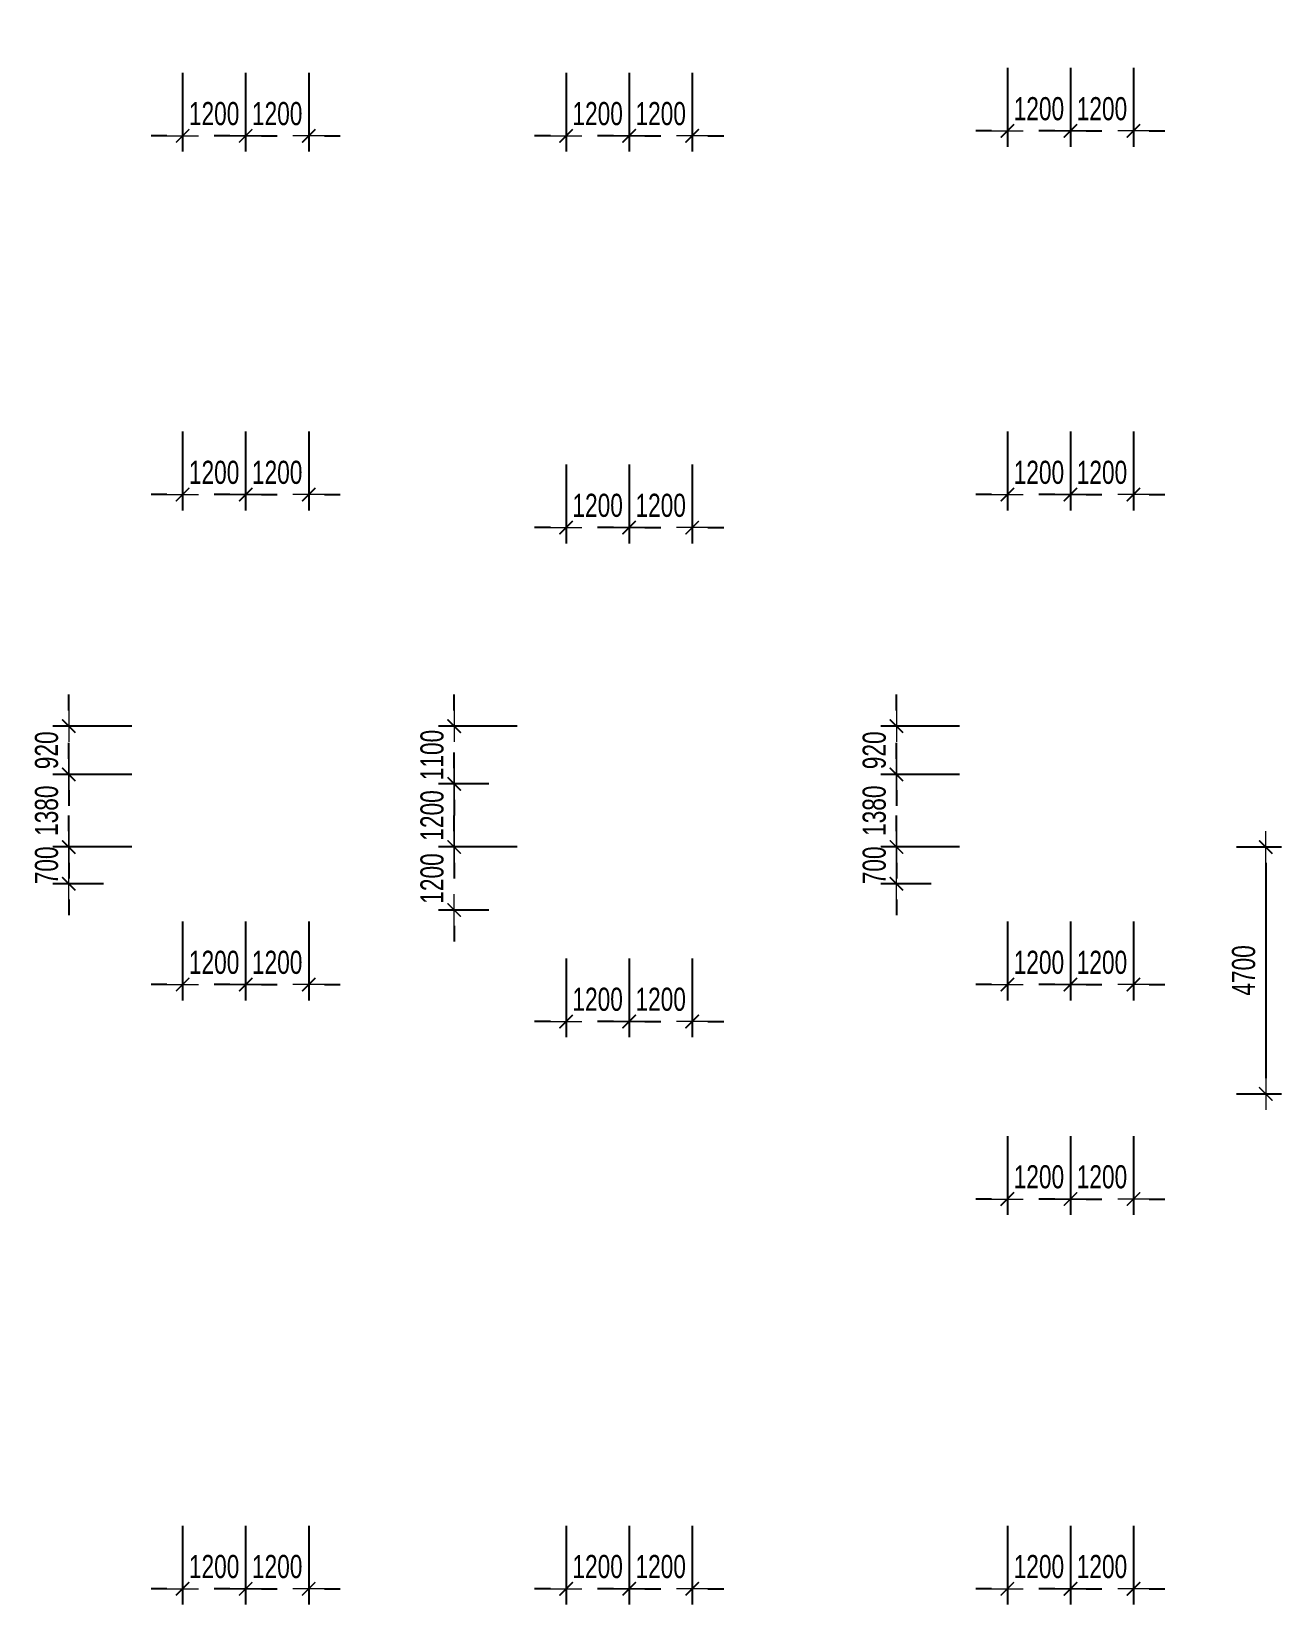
# Model space of a CAD drawing. Header units: millimetres. Extents: x -270655 to 676466, y -1281 to 105022.
# Drawn here: x 77622 to 101418, y 2481 to 32422 of the extents above; entities that cross this region are included whole.
import ezdxf

# ---------------------------------------------------------------- set-up
doc = ezdxf.new("R2010")
doc.units = ezdxf.units.MM
doc.layers.get('Defpoints').update_dxf_attribs({"color": 151, "lineweight": 9})
doc.layers.add('NDC_S_DIM', color=1, linetype='Continuous', lineweight=15)
doc.styles.add('NDC_DIM', font='', dxfattribs={"width": 0.75})
doc.styles.get('NDC_DIM').set_extended_font_data('Dotum')
doc.dimstyles.new('NDC_dim_200', dxfattribs={"dimscale": 200, "dimtxt": 2.2, "dimasz": 1.5, "dimexe": 1.5, "dimexo": 2.5, "dimgap": 1, "dimtad": 1, "dimdec": 0, "dimzin": 0, "dimdsep": 46, "dimtxsty": 'NDC_DIM', "dimblk": 'DIMMARK', "dimcen": 0.09, "dimdle": 1.2, "dimclrd": 1, "dimclre": 1, "dimclrt": 3, "dimadec": 0, "dimazin": 0, "dimtfac": 1, "dimtdec": 0, "dimtix": 1, "dimtofl": 0, "dimtmove": 0, "dimatfit": 3, "dimfxl": 6, "dimfxlon": 1, "dimtolj": 1, "dimtzin": 0, "dimarcsym": 0})

# ---------------------------------------------------------------- blocks, each defined once
blk = doc.blocks.new('DIMMARK')
at = {"layer": 'NDC_S_DIM', "color": 1}
blk.add_line((-1.5, 0), (1, 0), dxfattribs=at)
at = {"layer": 'NDC_S_DIM', "color": 2, "const_width": 0.1}
blk.add_lwpolyline([(-0.424, -0.424), (0.424, 0.424)], dxfattribs=at)
blk = doc.blocks.new('*D431')
at = {"layer": 'Defpoints', "color": 0, "transparency": 16777216}
for p in [(78332, 19200), (80191, 19200), (80291, 18280)]:
    blk.add_point(p, dxfattribs=at)
at = {"layer": 'NDC_S_DIM', "color": 1, "lineweight": -2, "transparency": 16777216}
for p, q in [((78332, 19500), (78332, 19800)), ((79532, 19200), (78032, 19200)), ((79532, 18280), (78032, 18280)), ((78332, 17980), (78332, 17680))]:
    blk.add_line(p, q, dxfattribs=at)
at = {"layer": 'NDC_S_DIM', "color": 1, "lineweight": -2, "transparency": 16777216, "xscale": 300, "yscale": 300, "zscale": 300}
for p, rotation in [((78332, 19200), 270), ((78332, 18280), 90)]:
    blk.add_blockref('DIMMARK', p, dxfattribs=dict(at, rotation=rotation))
at = {"layer": 'NDC_S_DIM', "color": 3, "transparency": 16777216, "insert": (77911, 18740), "char_height": 440, "attachment_point": 5, "rotation": 90, "style": 'NDC_DIM'}
blk.add_mtext('\\A1;920', dxfattribs=at)
blk = doc.blocks.new('*D432')
at = {"layer": 'Defpoints', "color": 0, "transparency": 16777216}
for p in [(80291, 18280), (78332, 16900), (80691, 16900)]:
    blk.add_point(p, dxfattribs=at)
at = {"layer": 'NDC_S_DIM', "color": 1, "lineweight": -2, "transparency": 16777216}
for p, q in [((78332, 18580), (78332, 18880)), ((79532, 18280), (78032, 18280)), ((79532, 16900), (78032, 16900)), ((78332, 16600), (78332, 16300))]:
    blk.add_line(p, q, dxfattribs=at)
at = {"layer": 'NDC_S_DIM', "color": 1, "lineweight": -2, "transparency": 16777216, "xscale": 300, "yscale": 300, "zscale": 300}
for p, rotation in [((78332, 18280), 270), ((78332, 16900), 90)]:
    blk.add_blockref('DIMMARK', p, dxfattribs=dict(at, rotation=rotation))
at = {"layer": 'NDC_S_DIM', "color": 3, "transparency": 16777216, "insert": (77911, 17590), "char_height": 440, "attachment_point": 5, "rotation": 90, "style": 'NDC_DIM'}
blk.add_mtext('\\A1;1380', dxfattribs=at)
blk = doc.blocks.new('*D433')
at = {"layer": 'Defpoints', "color": 0, "transparency": 16777216}
for p in [(80691, 16900), (78332, 16200), (79491, 16200)]:
    blk.add_point(p, dxfattribs=at)
at = {"layer": 'NDC_S_DIM', "color": 1, "lineweight": -2, "transparency": 16777216}
for p, q in [((78332, 17200), (78332, 17500)), ((79532, 16900), (78032, 16900)), ((78991, 16200), (78032, 16200)), ((78332, 15900), (78332, 15600))]:
    blk.add_line(p, q, dxfattribs=at)
at = {"layer": 'NDC_S_DIM', "color": 1, "lineweight": -2, "transparency": 16777216, "xscale": 300, "yscale": 300, "zscale": 300}
for p, rotation in [((78332, 16900), 270), ((78332, 16200), 90)]:
    blk.add_blockref('DIMMARK', p, dxfattribs=dict(at, rotation=rotation))
at = {"layer": 'NDC_S_DIM', "color": 3, "transparency": 16777216, "insert": (77911, 16550), "char_height": 440, "attachment_point": 5, "rotation": 90, "style": 'NDC_DIM'}
blk.add_mtext('\\A1;700', dxfattribs=at)
blk = doc.blocks.new('*D434')
at = {"layer": 'Defpoints', "color": 0, "transparency": 16777216}
for p in [(80500, 16174), (81700, 16174), (81700, 14281)]:
    blk.add_point(p, dxfattribs=at)
at = {"layer": 'NDC_S_DIM', "color": 1, "lineweight": -2, "transparency": 16777216}
for p, q in [((80500, 15481), (80500, 13981)), ((81700, 15481), (81700, 13981)), ((80200, 14281), (79900, 14281)), ((82000, 14281), (82300, 14281))]:
    blk.add_line(p, q, dxfattribs=at)
at = {"layer": 'NDC_S_DIM', "color": 1, "lineweight": -2, "transparency": 16777216, "xscale": 300, "yscale": 300, "zscale": 300}
blk.add_blockref('DIMMARK', (80500, 14281), dxfattribs=at)
at = {"layer": 'NDC_S_DIM', "color": 1, "lineweight": -2, "transparency": 16777216, "xscale": 300, "yscale": 300, "zscale": 300, "rotation": 180}
blk.add_blockref('DIMMARK', (81700, 14281), dxfattribs=at)
at = {"layer": 'NDC_S_DIM', "color": 3, "transparency": 16777216, "insert": (81100, 14702), "char_height": 440, "attachment_point": 5, "style": 'NDC_DIM'}
blk.add_mtext('\\A1;1200', dxfattribs=at)
blk = doc.blocks.new('*D435')
at = {"layer": 'Defpoints', "color": 0, "transparency": 16777216}
for p in [(81700, 16174), (82900, 16174), (82900, 14281)]:
    blk.add_point(p, dxfattribs=at)
at = {"layer": 'NDC_S_DIM', "color": 1, "lineweight": -2, "transparency": 16777216}
for p, q in [((81700, 15481), (81700, 13981)), ((82900, 15481), (82900, 13981)), ((81400, 14281), (81100, 14281)), ((83200, 14281), (83500, 14281))]:
    blk.add_line(p, q, dxfattribs=at)
at = {"layer": 'NDC_S_DIM', "color": 1, "lineweight": -2, "transparency": 16777216, "xscale": 300, "yscale": 300, "zscale": 300}
blk.add_blockref('DIMMARK', (81700, 14281), dxfattribs=at)
at = {"layer": 'NDC_S_DIM', "color": 1, "lineweight": -2, "transparency": 16777216, "xscale": 300, "yscale": 300, "zscale": 300, "rotation": 180}
blk.add_blockref('DIMMARK', (82900, 14281), dxfattribs=at)
at = {"layer": 'NDC_S_DIM', "color": 3, "transparency": 16777216, "insert": (82300, 14702), "char_height": 440, "attachment_point": 5, "style": 'NDC_DIM'}
blk.add_mtext('\\A1;1200', dxfattribs=at)
blk = doc.blocks.new('*D436')
at = {"layer": 'Defpoints', "color": 0, "transparency": 16777216}
for p in [(85669, 19200), (87528, 19200), (86828, 18100)]:
    blk.add_point(p, dxfattribs=at)
at = {"layer": 'NDC_S_DIM', "color": 1, "lineweight": -2, "transparency": 16777216}
for p, q in [((85669, 19500), (85669, 19800)), ((86869, 19200), (85369, 19200)), ((86328, 18100), (85369, 18100)), ((85669, 17800), (85669, 17500))]:
    blk.add_line(p, q, dxfattribs=at)
at = {"layer": 'NDC_S_DIM', "color": 1, "lineweight": -2, "transparency": 16777216, "xscale": 300, "yscale": 300, "zscale": 300}
for p, rotation in [((85669, 19200), 270), ((85669, 18100), 90)]:
    blk.add_blockref('DIMMARK', p, dxfattribs=dict(at, rotation=rotation))
at = {"layer": 'NDC_S_DIM', "color": 3, "transparency": 16777216, "insert": (85249, 18650), "char_height": 440, "attachment_point": 5, "rotation": 90, "style": 'NDC_DIM'}
blk.add_mtext('\\A1;1100', dxfattribs=at)
blk = doc.blocks.new('*D437')
at = {"layer": 'Defpoints', "color": 0, "transparency": 16777216}
for p in [(86828, 18100), (85669, 16900), (88028, 16900)]:
    blk.add_point(p, dxfattribs=at)
at = {"layer": 'NDC_S_DIM', "color": 1, "lineweight": -2, "transparency": 16777216}
for p, q in [((85669, 18400), (85669, 18700)), ((86328, 18100), (85369, 18100)), ((86869, 16900), (85369, 16900)), ((85669, 16600), (85669, 16300))]:
    blk.add_line(p, q, dxfattribs=at)
at = {"layer": 'NDC_S_DIM', "color": 1, "lineweight": -2, "transparency": 16777216, "xscale": 300, "yscale": 300, "zscale": 300}
for p, rotation in [((85669, 18100), 270), ((85669, 16900), 90)]:
    blk.add_blockref('DIMMARK', p, dxfattribs=dict(at, rotation=rotation))
at = {"layer": 'NDC_S_DIM', "color": 3, "transparency": 16777216, "insert": (85249, 17500), "char_height": 440, "attachment_point": 5, "rotation": 90, "style": 'NDC_DIM'}
blk.add_mtext('\\A1;1200', dxfattribs=at)
blk = doc.blocks.new('*D438')
at = {"layer": 'Defpoints', "color": 0, "transparency": 16777216}
for p in [(88028, 16900), (85669, 15700), (86828, 15700)]:
    blk.add_point(p, dxfattribs=at)
at = {"layer": 'NDC_S_DIM', "color": 1, "lineweight": -2, "transparency": 16777216}
for p, q in [((85669, 17200), (85669, 17500)), ((86869, 16900), (85369, 16900)), ((86328, 15700), (85369, 15700)), ((85669, 15400), (85669, 15100))]:
    blk.add_line(p, q, dxfattribs=at)
at = {"layer": 'NDC_S_DIM', "color": 1, "lineweight": -2, "transparency": 16777216, "xscale": 300, "yscale": 300, "zscale": 300}
for p, rotation in [((85669, 16900), 270), ((85669, 15700), 90)]:
    blk.add_blockref('DIMMARK', p, dxfattribs=dict(at, rotation=rotation))
at = {"layer": 'NDC_S_DIM', "color": 3, "transparency": 16777216, "insert": (85249, 16300), "char_height": 440, "attachment_point": 5, "rotation": 90, "style": 'NDC_DIM'}
blk.add_mtext('\\A1;1200', dxfattribs=at)
blk = doc.blocks.new('*D439')
at = {"layer": 'Defpoints', "color": 0, "transparency": 16777216}
for p in [(87800, 15471), (89000, 15471), (89000, 13578)]:
    blk.add_point(p, dxfattribs=at)
at = {"layer": 'NDC_S_DIM', "color": 1, "lineweight": -2, "transparency": 16777216}
for p, q in [((87800, 14778), (87800, 13278)), ((89000, 14778), (89000, 13278)), ((87500, 13578), (87200, 13578)), ((89300, 13578), (89600, 13578))]:
    blk.add_line(p, q, dxfattribs=at)
at = {"layer": 'NDC_S_DIM', "color": 1, "lineweight": -2, "transparency": 16777216, "xscale": 300, "yscale": 300, "zscale": 300}
blk.add_blockref('DIMMARK', (87800, 13578), dxfattribs=at)
at = {"layer": 'NDC_S_DIM', "color": 1, "lineweight": -2, "transparency": 16777216, "xscale": 300, "yscale": 300, "zscale": 300, "rotation": 180}
blk.add_blockref('DIMMARK', (89000, 13578), dxfattribs=at)
at = {"layer": 'NDC_S_DIM', "color": 3, "transparency": 16777216, "insert": (88400, 13999), "char_height": 440, "attachment_point": 5, "style": 'NDC_DIM'}
blk.add_mtext('\\A1;1200', dxfattribs=at)
blk = doc.blocks.new('*D440')
at = {"layer": 'Defpoints', "color": 0, "transparency": 16777216}
for p in [(89000, 15471), (90200, 15471), (90200, 13578)]:
    blk.add_point(p, dxfattribs=at)
at = {"layer": 'NDC_S_DIM', "color": 1, "lineweight": -2, "transparency": 16777216}
for p, q in [((89000, 14778), (89000, 13278)), ((90200, 14778), (90200, 13278)), ((88700, 13578), (88400, 13578)), ((90500, 13578), (90800, 13578))]:
    blk.add_line(p, q, dxfattribs=at)
at = {"layer": 'NDC_S_DIM', "color": 1, "lineweight": -2, "transparency": 16777216, "xscale": 300, "yscale": 300, "zscale": 300}
blk.add_blockref('DIMMARK', (89000, 13578), dxfattribs=at)
at = {"layer": 'NDC_S_DIM', "color": 1, "lineweight": -2, "transparency": 16777216, "xscale": 300, "yscale": 300, "zscale": 300, "rotation": 180}
blk.add_blockref('DIMMARK', (90200, 13578), dxfattribs=at)
at = {"layer": 'NDC_S_DIM', "color": 3, "transparency": 16777216, "insert": (89600, 13999), "char_height": 440, "attachment_point": 5, "style": 'NDC_DIM'}
blk.add_mtext('\\A1;1200', dxfattribs=at)
blk = doc.blocks.new('*D441')
at = {"layer": 'Defpoints', "color": 0, "transparency": 16777216}
for p in [(94088, 19200), (95947, 19200), (96047, 18280)]:
    blk.add_point(p, dxfattribs=at)
at = {"layer": 'NDC_S_DIM', "color": 1, "lineweight": -2, "transparency": 16777216}
for p, q in [((94088, 19500), (94088, 19800)), ((95288, 19200), (93788, 19200)), ((95288, 18280), (93788, 18280)), ((94088, 17980), (94088, 17680))]:
    blk.add_line(p, q, dxfattribs=at)
at = {"layer": 'NDC_S_DIM', "color": 1, "lineweight": -2, "transparency": 16777216, "xscale": 300, "yscale": 300, "zscale": 300}
for p, rotation in [((94088, 19200), 270), ((94088, 18280), 90)]:
    blk.add_blockref('DIMMARK', p, dxfattribs=dict(at, rotation=rotation))
at = {"layer": 'NDC_S_DIM', "color": 3, "transparency": 16777216, "insert": (93667, 18740), "char_height": 440, "attachment_point": 5, "rotation": 90, "style": 'NDC_DIM'}
blk.add_mtext('\\A1;920', dxfattribs=at)
blk = doc.blocks.new('*D442')
at = {"layer": 'Defpoints', "color": 0, "transparency": 16777216}
for p in [(96047, 18280), (94088, 16900), (96447, 16900)]:
    blk.add_point(p, dxfattribs=at)
at = {"layer": 'NDC_S_DIM', "color": 1, "lineweight": -2, "transparency": 16777216}
for p, q in [((94088, 18580), (94088, 18880)), ((95288, 18280), (93788, 18280)), ((95288, 16900), (93788, 16900)), ((94088, 16600), (94088, 16300))]:
    blk.add_line(p, q, dxfattribs=at)
at = {"layer": 'NDC_S_DIM', "color": 1, "lineweight": -2, "transparency": 16777216, "xscale": 300, "yscale": 300, "zscale": 300}
for p, rotation in [((94088, 18280), 270), ((94088, 16900), 90)]:
    blk.add_blockref('DIMMARK', p, dxfattribs=dict(at, rotation=rotation))
at = {"layer": 'NDC_S_DIM', "color": 3, "transparency": 16777216, "insert": (93667, 17590), "char_height": 440, "attachment_point": 5, "rotation": 90, "style": 'NDC_DIM'}
blk.add_mtext('\\A1;1380', dxfattribs=at)
blk = doc.blocks.new('*D443')
at = {"layer": 'Defpoints', "color": 0, "transparency": 16777216}
for p in [(96447, 16900), (94088, 16200), (95247, 16200)]:
    blk.add_point(p, dxfattribs=at)
at = {"layer": 'NDC_S_DIM', "color": 1, "lineweight": -2, "transparency": 16777216}
for p, q in [((94088, 17200), (94088, 17500)), ((95288, 16900), (93788, 16900)), ((94747, 16200), (93788, 16200)), ((94088, 15900), (94088, 15600))]:
    blk.add_line(p, q, dxfattribs=at)
at = {"layer": 'NDC_S_DIM', "color": 1, "lineweight": -2, "transparency": 16777216, "xscale": 300, "yscale": 300, "zscale": 300}
for p, rotation in [((94088, 16900), 270), ((94088, 16200), 90)]:
    blk.add_blockref('DIMMARK', p, dxfattribs=dict(at, rotation=rotation))
at = {"layer": 'NDC_S_DIM', "color": 3, "transparency": 16777216, "insert": (93667, 16550), "char_height": 440, "attachment_point": 5, "rotation": 90, "style": 'NDC_DIM'}
blk.add_mtext('\\A1;700', dxfattribs=at)
blk = doc.blocks.new('*D444')
at = {"layer": 'Defpoints', "color": 0, "transparency": 16777216}
for p in [(96200, 16174), (97400, 16174), (97400, 14281)]:
    blk.add_point(p, dxfattribs=at)
at = {"layer": 'NDC_S_DIM', "color": 1, "lineweight": -2, "transparency": 16777216}
for p, q in [((96200, 15481), (96200, 13981)), ((97400, 15481), (97400, 13981)), ((95900, 14281), (95600, 14281)), ((97700, 14281), (98000, 14281))]:
    blk.add_line(p, q, dxfattribs=at)
at = {"layer": 'NDC_S_DIM', "color": 1, "lineweight": -2, "transparency": 16777216, "xscale": 300, "yscale": 300, "zscale": 300}
blk.add_blockref('DIMMARK', (96200, 14281), dxfattribs=at)
at = {"layer": 'NDC_S_DIM', "color": 1, "lineweight": -2, "transparency": 16777216, "xscale": 300, "yscale": 300, "zscale": 300, "rotation": 180}
blk.add_blockref('DIMMARK', (97400, 14281), dxfattribs=at)
at = {"layer": 'NDC_S_DIM', "color": 3, "transparency": 16777216, "insert": (96800, 14702), "char_height": 440, "attachment_point": 5, "style": 'NDC_DIM'}
blk.add_mtext('\\A1;1200', dxfattribs=at)
blk = doc.blocks.new('*D445')
at = {"layer": 'Defpoints', "color": 0, "transparency": 16777216}
for p in [(97400, 16174), (98600, 16174), (98600, 14281)]:
    blk.add_point(p, dxfattribs=at)
at = {"layer": 'NDC_S_DIM', "color": 1, "lineweight": -2, "transparency": 16777216}
for p, q in [((97400, 15481), (97400, 13981)), ((98600, 15481), (98600, 13981)), ((97100, 14281), (96800, 14281)), ((98900, 14281), (99200, 14281))]:
    blk.add_line(p, q, dxfattribs=at)
at = {"layer": 'NDC_S_DIM', "color": 1, "lineweight": -2, "transparency": 16777216, "xscale": 300, "yscale": 300, "zscale": 300}
blk.add_blockref('DIMMARK', (97400, 14281), dxfattribs=at)
at = {"layer": 'NDC_S_DIM', "color": 1, "lineweight": -2, "transparency": 16777216, "xscale": 300, "yscale": 300, "zscale": 300, "rotation": 180}
blk.add_blockref('DIMMARK', (98600, 14281), dxfattribs=at)
at = {"layer": 'NDC_S_DIM', "color": 3, "transparency": 16777216, "insert": (98000, 14702), "char_height": 440, "attachment_point": 5, "style": 'NDC_DIM'}
blk.add_mtext('\\A1;1200', dxfattribs=at)
blk = doc.blocks.new('*D487')
at = {"layer": 'Defpoints', "color": 0, "transparency": 16777216}
for p in [(80500, 4674), (81700, 4674), (81700, 2781)]:
    blk.add_point(p, dxfattribs=at)
at = {"layer": 'NDC_S_DIM', "color": 1, "lineweight": -2, "transparency": 16777216}
for p, q in [((80500, 3981), (80500, 2481)), ((81700, 3981), (81700, 2481)), ((80200, 2781), (79900, 2781)), ((82000, 2781), (82300, 2781))]:
    blk.add_line(p, q, dxfattribs=at)
at = {"layer": 'NDC_S_DIM', "color": 1, "lineweight": -2, "transparency": 16777216, "xscale": 300, "yscale": 300, "zscale": 300}
blk.add_blockref('DIMMARK', (80500, 2781), dxfattribs=at)
at = {"layer": 'NDC_S_DIM', "color": 1, "lineweight": -2, "transparency": 16777216, "xscale": 300, "yscale": 300, "zscale": 300, "rotation": 180}
blk.add_blockref('DIMMARK', (81700, 2781), dxfattribs=at)
at = {"layer": 'NDC_S_DIM', "color": 3, "transparency": 16777216, "insert": (81100, 3202), "char_height": 440, "attachment_point": 5, "style": 'NDC_DIM'}
blk.add_mtext('\\A1;1200', dxfattribs=at)
blk = doc.blocks.new('*D488')
at = {"layer": 'Defpoints', "color": 0, "transparency": 16777216}
for p in [(81700, 4674), (82900, 4674), (82900, 2781)]:
    blk.add_point(p, dxfattribs=at)
at = {"layer": 'NDC_S_DIM', "color": 1, "lineweight": -2, "transparency": 16777216}
for p, q in [((81700, 3981), (81700, 2481)), ((82900, 3981), (82900, 2481)), ((81400, 2781), (81100, 2781)), ((83200, 2781), (83500, 2781))]:
    blk.add_line(p, q, dxfattribs=at)
at = {"layer": 'NDC_S_DIM', "color": 1, "lineweight": -2, "transparency": 16777216, "xscale": 300, "yscale": 300, "zscale": 300}
blk.add_blockref('DIMMARK', (81700, 2781), dxfattribs=at)
at = {"layer": 'NDC_S_DIM', "color": 1, "lineweight": -2, "transparency": 16777216, "xscale": 300, "yscale": 300, "zscale": 300, "rotation": 180}
blk.add_blockref('DIMMARK', (82900, 2781), dxfattribs=at)
at = {"layer": 'NDC_S_DIM', "color": 3, "transparency": 16777216, "insert": (82300, 3202), "char_height": 440, "attachment_point": 5, "style": 'NDC_DIM'}
blk.add_mtext('\\A1;1200', dxfattribs=at)
blk = doc.blocks.new('*D489')
at = {"layer": 'Defpoints', "color": 0, "transparency": 16777216}
for p in [(87800, 4674), (89000, 4674), (89000, 2781)]:
    blk.add_point(p, dxfattribs=at)
at = {"layer": 'NDC_S_DIM', "color": 1, "lineweight": -2, "transparency": 16777216}
for p, q in [((87800, 3981), (87800, 2481)), ((89000, 3981), (89000, 2481)), ((87500, 2781), (87200, 2781)), ((89300, 2781), (89600, 2781))]:
    blk.add_line(p, q, dxfattribs=at)
at = {"layer": 'NDC_S_DIM', "color": 1, "lineweight": -2, "transparency": 16777216, "xscale": 300, "yscale": 300, "zscale": 300}
blk.add_blockref('DIMMARK', (87800, 2781), dxfattribs=at)
at = {"layer": 'NDC_S_DIM', "color": 1, "lineweight": -2, "transparency": 16777216, "xscale": 300, "yscale": 300, "zscale": 300, "rotation": 180}
blk.add_blockref('DIMMARK', (89000, 2781), dxfattribs=at)
at = {"layer": 'NDC_S_DIM', "color": 3, "transparency": 16777216, "insert": (88400, 3202), "char_height": 440, "attachment_point": 5, "style": 'NDC_DIM'}
blk.add_mtext('\\A1;1200', dxfattribs=at)
blk = doc.blocks.new('*D490')
at = {"layer": 'Defpoints', "color": 0, "transparency": 16777216}
for p in [(89000, 4674), (90200, 4674), (90200, 2781)]:
    blk.add_point(p, dxfattribs=at)
at = {"layer": 'NDC_S_DIM', "color": 1, "lineweight": -2, "transparency": 16777216}
for p, q in [((89000, 3981), (89000, 2481)), ((90200, 3981), (90200, 2481)), ((88700, 2781), (88400, 2781)), ((90500, 2781), (90800, 2781))]:
    blk.add_line(p, q, dxfattribs=at)
at = {"layer": 'NDC_S_DIM', "color": 1, "lineweight": -2, "transparency": 16777216, "xscale": 300, "yscale": 300, "zscale": 300}
blk.add_blockref('DIMMARK', (89000, 2781), dxfattribs=at)
at = {"layer": 'NDC_S_DIM', "color": 1, "lineweight": -2, "transparency": 16777216, "xscale": 300, "yscale": 300, "zscale": 300, "rotation": 180}
blk.add_blockref('DIMMARK', (90200, 2781), dxfattribs=at)
at = {"layer": 'NDC_S_DIM', "color": 3, "transparency": 16777216, "insert": (89600, 3202), "char_height": 440, "attachment_point": 5, "style": 'NDC_DIM'}
blk.add_mtext('\\A1;1200', dxfattribs=at)
blk = doc.blocks.new('*D491')
at = {"layer": 'Defpoints', "color": 0, "transparency": 16777216}
for p in [(96200, 4674), (97400, 4674), (97400, 2781)]:
    blk.add_point(p, dxfattribs=at)
at = {"layer": 'NDC_S_DIM', "color": 1, "lineweight": -2, "transparency": 16777216}
for p, q in [((96200, 3981), (96200, 2481)), ((97400, 3981), (97400, 2481)), ((95900, 2781), (95600, 2781)), ((97700, 2781), (98000, 2781))]:
    blk.add_line(p, q, dxfattribs=at)
at = {"layer": 'NDC_S_DIM', "color": 1, "lineweight": -2, "transparency": 16777216, "xscale": 300, "yscale": 300, "zscale": 300}
blk.add_blockref('DIMMARK', (96200, 2781), dxfattribs=at)
at = {"layer": 'NDC_S_DIM', "color": 1, "lineweight": -2, "transparency": 16777216, "xscale": 300, "yscale": 300, "zscale": 300, "rotation": 180}
blk.add_blockref('DIMMARK', (97400, 2781), dxfattribs=at)
at = {"layer": 'NDC_S_DIM', "color": 3, "transparency": 16777216, "insert": (96800, 3202), "char_height": 440, "attachment_point": 5, "style": 'NDC_DIM'}
blk.add_mtext('\\A1;1200', dxfattribs=at)
blk = doc.blocks.new('*D492')
at = {"layer": 'Defpoints', "color": 0, "transparency": 16777216}
for p in [(97400, 4674), (98600, 4674), (98600, 2781)]:
    blk.add_point(p, dxfattribs=at)
at = {"layer": 'NDC_S_DIM', "color": 1, "lineweight": -2, "transparency": 16777216}
for p, q in [((97400, 3981), (97400, 2481)), ((98600, 3981), (98600, 2481)), ((97100, 2781), (96800, 2781)), ((98900, 2781), (99200, 2781))]:
    blk.add_line(p, q, dxfattribs=at)
at = {"layer": 'NDC_S_DIM', "color": 1, "lineweight": -2, "transparency": 16777216, "xscale": 300, "yscale": 300, "zscale": 300}
blk.add_blockref('DIMMARK', (97400, 2781), dxfattribs=at)
at = {"layer": 'NDC_S_DIM', "color": 1, "lineweight": -2, "transparency": 16777216, "xscale": 300, "yscale": 300, "zscale": 300, "rotation": 180}
blk.add_blockref('DIMMARK', (98600, 2781), dxfattribs=at)
at = {"layer": 'NDC_S_DIM', "color": 3, "transparency": 16777216, "insert": (98000, 3202), "char_height": 440, "attachment_point": 5, "style": 'NDC_DIM'}
blk.add_mtext('\\A1;1200', dxfattribs=at)
blk = doc.blocks.new('*D676')
at = {"layer": 'Defpoints', "color": 0, "transparency": 16777216}
for p in [(87800, 24872), (89000, 24872), (89000, 22979)]:
    blk.add_point(p, dxfattribs=at)
at = {"layer": 'NDC_S_DIM', "color": 1, "lineweight": -2, "transparency": 16777216}
for p, q in [((87800, 24179), (87800, 22679)), ((89000, 24179), (89000, 22679)), ((87500, 22979), (87200, 22979)), ((89300, 22979), (89600, 22979))]:
    blk.add_line(p, q, dxfattribs=at)
at = {"layer": 'NDC_S_DIM', "color": 1, "lineweight": -2, "transparency": 16777216, "xscale": 300, "yscale": 300, "zscale": 300}
blk.add_blockref('DIMMARK', (87800, 22979), dxfattribs=at)
at = {"layer": 'NDC_S_DIM', "color": 1, "lineweight": -2, "transparency": 16777216, "xscale": 300, "yscale": 300, "zscale": 300, "rotation": 180}
blk.add_blockref('DIMMARK', (89000, 22979), dxfattribs=at)
at = {"layer": 'NDC_S_DIM', "color": 3, "transparency": 16777216, "insert": (88400, 23400), "char_height": 440, "attachment_point": 5, "style": 'NDC_DIM'}
blk.add_mtext('\\A1;1200', dxfattribs=at)
blk = doc.blocks.new('*D677')
at = {"layer": 'Defpoints', "color": 0, "transparency": 16777216}
for p in [(89000, 24872), (90200, 24872), (90200, 22979)]:
    blk.add_point(p, dxfattribs=at)
at = {"layer": 'NDC_S_DIM', "color": 1, "lineweight": -2, "transparency": 16777216}
for p, q in [((89000, 24179), (89000, 22679)), ((90200, 24179), (90200, 22679)), ((88700, 22979), (88400, 22979)), ((90500, 22979), (90800, 22979))]:
    blk.add_line(p, q, dxfattribs=at)
at = {"layer": 'NDC_S_DIM', "color": 1, "lineweight": -2, "transparency": 16777216, "xscale": 300, "yscale": 300, "zscale": 300}
blk.add_blockref('DIMMARK', (89000, 22979), dxfattribs=at)
at = {"layer": 'NDC_S_DIM', "color": 1, "lineweight": -2, "transparency": 16777216, "xscale": 300, "yscale": 300, "zscale": 300, "rotation": 180}
blk.add_blockref('DIMMARK', (90200, 22979), dxfattribs=at)
at = {"layer": 'NDC_S_DIM', "color": 3, "transparency": 16777216, "insert": (89600, 23400), "char_height": 440, "attachment_point": 5, "style": 'NDC_DIM'}
blk.add_mtext('\\A1;1200', dxfattribs=at)
blk = doc.blocks.new('*D678')
at = {"layer": 'Defpoints', "color": 0, "transparency": 16777216}
for p in [(80500, 25500), (81700, 25500), (81700, 23607)]:
    blk.add_point(p, dxfattribs=at)
at = {"layer": 'NDC_S_DIM', "color": 1, "lineweight": -2, "transparency": 16777216}
for p, q in [((80500, 24807), (80500, 23307)), ((81700, 24807), (81700, 23307)), ((80200, 23607), (79900, 23607)), ((82000, 23607), (82300, 23607))]:
    blk.add_line(p, q, dxfattribs=at)
at = {"layer": 'NDC_S_DIM', "color": 1, "lineweight": -2, "transparency": 16777216, "xscale": 300, "yscale": 300, "zscale": 300}
blk.add_blockref('DIMMARK', (80500, 23607), dxfattribs=at)
at = {"layer": 'NDC_S_DIM', "color": 1, "lineweight": -2, "transparency": 16777216, "xscale": 300, "yscale": 300, "zscale": 300, "rotation": 180}
blk.add_blockref('DIMMARK', (81700, 23607), dxfattribs=at)
at = {"layer": 'NDC_S_DIM', "color": 3, "transparency": 16777216, "insert": (81100, 24028), "char_height": 440, "attachment_point": 5, "style": 'NDC_DIM'}
blk.add_mtext('\\A1;1200', dxfattribs=at)
blk = doc.blocks.new('*D679')
at = {"layer": 'Defpoints', "color": 0, "transparency": 16777216}
for p in [(81700, 25500), (82900, 25500), (82900, 23607)]:
    blk.add_point(p, dxfattribs=at)
at = {"layer": 'NDC_S_DIM', "color": 1, "lineweight": -2, "transparency": 16777216}
for p, q in [((81700, 24807), (81700, 23307)), ((82900, 24807), (82900, 23307)), ((81400, 23607), (81100, 23607)), ((83200, 23607), (83500, 23607))]:
    blk.add_line(p, q, dxfattribs=at)
at = {"layer": 'NDC_S_DIM', "color": 1, "lineweight": -2, "transparency": 16777216, "xscale": 300, "yscale": 300, "zscale": 300}
blk.add_blockref('DIMMARK', (81700, 23607), dxfattribs=at)
at = {"layer": 'NDC_S_DIM', "color": 1, "lineweight": -2, "transparency": 16777216, "xscale": 300, "yscale": 300, "zscale": 300, "rotation": 180}
blk.add_blockref('DIMMARK', (82900, 23607), dxfattribs=at)
at = {"layer": 'NDC_S_DIM', "color": 3, "transparency": 16777216, "insert": (82300, 24028), "char_height": 440, "attachment_point": 5, "style": 'NDC_DIM'}
blk.add_mtext('\\A1;1200', dxfattribs=at)
blk = doc.blocks.new('*D700')
at = {"layer": 'Defpoints', "color": 0, "transparency": 16777216}
for p in [(80500, 32328), (81700, 32328), (81700, 30435)]:
    blk.add_point(p, dxfattribs=at)
at = {"layer": 'NDC_S_DIM', "color": 1, "lineweight": -2, "transparency": 16777216}
for p, q in [((80500, 31635), (80500, 30135)), ((81700, 31635), (81700, 30135)), ((80200, 30435), (79900, 30435)), ((82000, 30435), (82300, 30435))]:
    blk.add_line(p, q, dxfattribs=at)
at = {"layer": 'NDC_S_DIM', "color": 1, "lineweight": -2, "transparency": 16777216, "xscale": 300, "yscale": 300, "zscale": 300}
blk.add_blockref('DIMMARK', (80500, 30435), dxfattribs=at)
at = {"layer": 'NDC_S_DIM', "color": 1, "lineweight": -2, "transparency": 16777216, "xscale": 300, "yscale": 300, "zscale": 300, "rotation": 180}
blk.add_blockref('DIMMARK', (81700, 30435), dxfattribs=at)
at = {"layer": 'NDC_S_DIM', "color": 3, "transparency": 16777216, "insert": (81100, 30856), "char_height": 440, "attachment_point": 5, "style": 'NDC_DIM'}
blk.add_mtext('\\A1;1200', dxfattribs=at)
blk = doc.blocks.new('*D701')
at = {"layer": 'Defpoints', "color": 0, "transparency": 16777216}
for p in [(81700, 32328), (82900, 32328), (82900, 30435)]:
    blk.add_point(p, dxfattribs=at)
at = {"layer": 'NDC_S_DIM', "color": 1, "lineweight": -2, "transparency": 16777216}
for p, q in [((81700, 31635), (81700, 30135)), ((82900, 31635), (82900, 30135)), ((81400, 30435), (81100, 30435)), ((83200, 30435), (83500, 30435))]:
    blk.add_line(p, q, dxfattribs=at)
at = {"layer": 'NDC_S_DIM', "color": 1, "lineweight": -2, "transparency": 16777216, "xscale": 300, "yscale": 300, "zscale": 300}
blk.add_blockref('DIMMARK', (81700, 30435), dxfattribs=at)
at = {"layer": 'NDC_S_DIM', "color": 1, "lineweight": -2, "transparency": 16777216, "xscale": 300, "yscale": 300, "zscale": 300, "rotation": 180}
blk.add_blockref('DIMMARK', (82900, 30435), dxfattribs=at)
at = {"layer": 'NDC_S_DIM', "color": 3, "transparency": 16777216, "insert": (82300, 30856), "char_height": 440, "attachment_point": 5, "style": 'NDC_DIM'}
blk.add_mtext('\\A1;1200', dxfattribs=at)
blk = doc.blocks.new('*D702')
at = {"layer": 'Defpoints', "color": 0, "transparency": 16777216}
for p in [(87800, 32328), (89000, 32328), (89000, 30435)]:
    blk.add_point(p, dxfattribs=at)
at = {"layer": 'NDC_S_DIM', "color": 1, "lineweight": -2, "transparency": 16777216}
for p, q in [((87800, 31635), (87800, 30135)), ((89000, 31635), (89000, 30135)), ((87500, 30435), (87200, 30435)), ((89300, 30435), (89600, 30435))]:
    blk.add_line(p, q, dxfattribs=at)
at = {"layer": 'NDC_S_DIM', "color": 1, "lineweight": -2, "transparency": 16777216, "xscale": 300, "yscale": 300, "zscale": 300}
blk.add_blockref('DIMMARK', (87800, 30435), dxfattribs=at)
at = {"layer": 'NDC_S_DIM', "color": 1, "lineweight": -2, "transparency": 16777216, "xscale": 300, "yscale": 300, "zscale": 300, "rotation": 180}
blk.add_blockref('DIMMARK', (89000, 30435), dxfattribs=at)
at = {"layer": 'NDC_S_DIM', "color": 3, "transparency": 16777216, "insert": (88400, 30856), "char_height": 440, "attachment_point": 5, "style": 'NDC_DIM'}
blk.add_mtext('\\A1;1200', dxfattribs=at)
blk = doc.blocks.new('*D703')
at = {"layer": 'Defpoints', "color": 0, "transparency": 16777216}
for p in [(89000, 32328), (90200, 32328), (90200, 30435)]:
    blk.add_point(p, dxfattribs=at)
at = {"layer": 'NDC_S_DIM', "color": 1, "lineweight": -2, "transparency": 16777216}
for p, q in [((89000, 31635), (89000, 30135)), ((90200, 31635), (90200, 30135)), ((88700, 30435), (88400, 30435)), ((90500, 30435), (90800, 30435))]:
    blk.add_line(p, q, dxfattribs=at)
at = {"layer": 'NDC_S_DIM', "color": 1, "lineweight": -2, "transparency": 16777216, "xscale": 300, "yscale": 300, "zscale": 300}
blk.add_blockref('DIMMARK', (89000, 30435), dxfattribs=at)
at = {"layer": 'NDC_S_DIM', "color": 1, "lineweight": -2, "transparency": 16777216, "xscale": 300, "yscale": 300, "zscale": 300, "rotation": 180}
blk.add_blockref('DIMMARK', (90200, 30435), dxfattribs=at)
at = {"layer": 'NDC_S_DIM', "color": 3, "transparency": 16777216, "insert": (89600, 30856), "char_height": 440, "attachment_point": 5, "style": 'NDC_DIM'}
blk.add_mtext('\\A1;1200', dxfattribs=at)
blk = doc.blocks.new('*D704')
at = {"layer": 'Defpoints', "color": 0, "transparency": 16777216}
for p in [(96200, 32422), (97400, 32422), (97400, 30529)]:
    blk.add_point(p, dxfattribs=at)
at = {"layer": 'NDC_S_DIM', "color": 1, "lineweight": -2, "transparency": 16777216}
for p, q in [((96200, 31729), (96200, 30229)), ((97400, 31729), (97400, 30229)), ((95900, 30529), (95600, 30529)), ((97700, 30529), (98000, 30529))]:
    blk.add_line(p, q, dxfattribs=at)
at = {"layer": 'NDC_S_DIM', "color": 1, "lineweight": -2, "transparency": 16777216, "xscale": 300, "yscale": 300, "zscale": 300}
blk.add_blockref('DIMMARK', (96200, 30529), dxfattribs=at)
at = {"layer": 'NDC_S_DIM', "color": 1, "lineweight": -2, "transparency": 16777216, "xscale": 300, "yscale": 300, "zscale": 300, "rotation": 180}
blk.add_blockref('DIMMARK', (97400, 30529), dxfattribs=at)
at = {"layer": 'NDC_S_DIM', "color": 3, "transparency": 16777216, "insert": (96800, 30949), "char_height": 440, "attachment_point": 5, "style": 'NDC_DIM'}
blk.add_mtext('\\A1;1200', dxfattribs=at)
blk = doc.blocks.new('*D705')
at = {"layer": 'Defpoints', "color": 0, "transparency": 16777216}
for p in [(97400, 32422), (98600, 32422), (98600, 30529)]:
    blk.add_point(p, dxfattribs=at)
at = {"layer": 'NDC_S_DIM', "color": 1, "lineweight": -2, "transparency": 16777216}
for p, q in [((97400, 31729), (97400, 30229)), ((98600, 31729), (98600, 30229)), ((97100, 30529), (96800, 30529)), ((98900, 30529), (99200, 30529))]:
    blk.add_line(p, q, dxfattribs=at)
at = {"layer": 'NDC_S_DIM', "color": 1, "lineweight": -2, "transparency": 16777216, "xscale": 300, "yscale": 300, "zscale": 300}
blk.add_blockref('DIMMARK', (97400, 30529), dxfattribs=at)
at = {"layer": 'NDC_S_DIM', "color": 1, "lineweight": -2, "transparency": 16777216, "xscale": 300, "yscale": 300, "zscale": 300, "rotation": 180}
blk.add_blockref('DIMMARK', (98600, 30529), dxfattribs=at)
at = {"layer": 'NDC_S_DIM', "color": 3, "transparency": 16777216, "insert": (98000, 30949), "char_height": 440, "attachment_point": 5, "style": 'NDC_DIM'}
blk.add_mtext('\\A1;1200', dxfattribs=at)
blk = doc.blocks.new('*D776')
at = {"layer": 'Defpoints', "color": 0, "transparency": 16777216}
for p in [(96200, 25500), (97400, 25500), (97400, 23607)]:
    blk.add_point(p, dxfattribs=at)
at = {"layer": 'NDC_S_DIM', "color": 1, "lineweight": -2, "transparency": 16777216}
for p, q in [((96200, 24807), (96200, 23307)), ((97400, 24807), (97400, 23307)), ((95900, 23607), (95600, 23607)), ((97700, 23607), (98000, 23607))]:
    blk.add_line(p, q, dxfattribs=at)
at = {"layer": 'NDC_S_DIM', "color": 1, "lineweight": -2, "transparency": 16777216, "xscale": 300, "yscale": 300, "zscale": 300}
blk.add_blockref('DIMMARK', (96200, 23607), dxfattribs=at)
at = {"layer": 'NDC_S_DIM', "color": 1, "lineweight": -2, "transparency": 16777216, "xscale": 300, "yscale": 300, "zscale": 300, "rotation": 180}
blk.add_blockref('DIMMARK', (97400, 23607), dxfattribs=at)
at = {"layer": 'NDC_S_DIM', "color": 3, "transparency": 16777216, "insert": (96800, 24028), "char_height": 440, "attachment_point": 5, "style": 'NDC_DIM'}
blk.add_mtext('\\A1;1200', dxfattribs=at)
blk = doc.blocks.new('*D777')
at = {"layer": 'Defpoints', "color": 0, "transparency": 16777216}
for p in [(97400, 25500), (98600, 25500), (98600, 23607)]:
    blk.add_point(p, dxfattribs=at)
at = {"layer": 'NDC_S_DIM', "color": 1, "lineweight": -2, "transparency": 16777216}
for p, q in [((97400, 24807), (97400, 23307)), ((98600, 24807), (98600, 23307)), ((97100, 23607), (96800, 23607)), ((98900, 23607), (99200, 23607))]:
    blk.add_line(p, q, dxfattribs=at)
at = {"layer": 'NDC_S_DIM', "color": 1, "lineweight": -2, "transparency": 16777216, "xscale": 300, "yscale": 300, "zscale": 300}
blk.add_blockref('DIMMARK', (97400, 23607), dxfattribs=at)
at = {"layer": 'NDC_S_DIM', "color": 1, "lineweight": -2, "transparency": 16777216, "xscale": 300, "yscale": 300, "zscale": 300, "rotation": 180}
blk.add_blockref('DIMMARK', (98600, 23607), dxfattribs=at)
at = {"layer": 'NDC_S_DIM', "color": 3, "transparency": 16777216, "insert": (98000, 24028), "char_height": 440, "attachment_point": 5, "style": 'NDC_DIM'}
blk.add_mtext('\\A1;1200', dxfattribs=at)
blk = doc.blocks.new('*D778')
at = {"layer": 'Defpoints', "color": 0, "transparency": 16777216}
for p in [(96200, 12092), (97400, 12092), (97400, 10199)]:
    blk.add_point(p, dxfattribs=at)
at = {"layer": 'NDC_S_DIM', "color": 1, "lineweight": -2, "transparency": 16777216}
for p, q in [((96200, 11399), (96200, 9899)), ((97400, 11399), (97400, 9899)), ((95900, 10199), (95600, 10199)), ((97700, 10199), (98000, 10199))]:
    blk.add_line(p, q, dxfattribs=at)
at = {"layer": 'NDC_S_DIM', "color": 1, "lineweight": -2, "transparency": 16777216, "xscale": 300, "yscale": 300, "zscale": 300}
blk.add_blockref('DIMMARK', (96200, 10199), dxfattribs=at)
at = {"layer": 'NDC_S_DIM', "color": 1, "lineweight": -2, "transparency": 16777216, "xscale": 300, "yscale": 300, "zscale": 300, "rotation": 180}
blk.add_blockref('DIMMARK', (97400, 10199), dxfattribs=at)
at = {"layer": 'NDC_S_DIM', "color": 3, "transparency": 16777216, "insert": (96800, 10620), "char_height": 440, "attachment_point": 5, "style": 'NDC_DIM'}
blk.add_mtext('\\A1;1200', dxfattribs=at)
blk = doc.blocks.new('*D779')
at = {"layer": 'Defpoints', "color": 0, "transparency": 16777216}
for p in [(97400, 12092), (98600, 12092), (98600, 10199)]:
    blk.add_point(p, dxfattribs=at)
at = {"layer": 'NDC_S_DIM', "color": 1, "lineweight": -2, "transparency": 16777216}
for p, q in [((97400, 11399), (97400, 9899)), ((98600, 11399), (98600, 9899)), ((97100, 10199), (96800, 10199)), ((98900, 10199), (99200, 10199))]:
    blk.add_line(p, q, dxfattribs=at)
at = {"layer": 'NDC_S_DIM', "color": 1, "lineweight": -2, "transparency": 16777216, "xscale": 300, "yscale": 300, "zscale": 300}
blk.add_blockref('DIMMARK', (97400, 10199), dxfattribs=at)
at = {"layer": 'NDC_S_DIM', "color": 1, "lineweight": -2, "transparency": 16777216, "xscale": 300, "yscale": 300, "zscale": 300, "rotation": 180}
blk.add_blockref('DIMMARK', (98600, 10199), dxfattribs=at)
at = {"layer": 'NDC_S_DIM', "color": 3, "transparency": 16777216, "insert": (98000, 10620), "char_height": 440, "attachment_point": 5, "style": 'NDC_DIM'}
blk.add_mtext('\\A1;1200', dxfattribs=at)
blk = doc.blocks.new('*D780')
at = {"layer": 'Defpoints', "color": 0, "transparency": 16777216}
for p in [(100064, 16900), (100064, 12200), (101118, 12200)]:
    blk.add_point(p, dxfattribs=at)
at = {"layer": 'NDC_S_DIM', "color": 1, "lineweight": -2, "transparency": 16777216}
for p, q in [((100564, 16900), (101418, 16900)), ((101118, 16600), (101118, 12500)), ((100564, 12200), (101418, 12200))]:
    blk.add_line(p, q, dxfattribs=at)
at = {"layer": 'NDC_S_DIM', "color": 1, "lineweight": -2, "transparency": 16777216, "xscale": 300, "yscale": 300, "zscale": 300}
for p, rotation in [((101118, 16900), 90), ((101118, 12200), 270)]:
    blk.add_blockref('DIMMARK', p, dxfattribs=dict(at, rotation=rotation))
at = {"layer": 'NDC_S_DIM', "color": 3, "transparency": 16777216, "insert": (100698, 14550), "char_height": 440, "attachment_point": 5, "rotation": 90, "style": 'NDC_DIM'}
blk.add_mtext('\\A1;4700', dxfattribs=at)

msp = doc.modelspace()

# ---------------------------------------------------------------- dimensions: what is measured, and where the dimension line sits
at = {"layer": 'NDC_S_DIM'}
for base, p1, p2, picture, middle in [((97400, 30529.1), (96200, 32421.9), (97400, 32421.9), '*D704', (96800, 30949.4)), ((98600, 30529.1), (97400, 32421.9), (98600, 32421.9), '*D705', (98000, 30949.4)), ((81700, 30435.3), (80500, 32328.1), (81700, 32328.1), '*D700', (81100, 30855.6)), ((82900, 30435.3), (81700, 32328.1), (82900, 32328.1), '*D701', (82300, 30855.6)), ((89000, 30435.3), (87800, 32328.1), (89000, 32328.1), '*D702', (88400, 30855.6)), ((90200, 30435.3), (89000, 32328.1), (90200, 32328.1), '*D703', (89600, 30855.6)), ((81700, 23607.2), (80500, 25500), (81700, 25500), '*D678', (81100, 24027.5)), ((82900, 23607.2), (81700, 25500), (82900, 25500), '*D679', (82300, 24027.5)), ((97400, 23607.2), (96200, 25500), (97400, 25500), '*D776', (96800, 24027.5)), ((98600, 23607.2), (97400, 25500), (98600, 25500), '*D777', (98000, 24027.5)), ((89000, 22979.4), (87800, 24872.2), (89000, 24872.2), '*D676', (88400, 23399.7)), ((90200, 22979.4), (89000, 24872.2), (90200, 24872.2), '*D677', (89600, 23399.7)), ((81700, 14281.2), (80500, 16174), (81700, 16174), '*D434', (81100, 14701.5)), ((82900, 14281.2), (81700, 16174), (82900, 16174), '*D435', (82300, 14701.5)), ((97400, 14281.2), (96200, 16174), (97400, 16174), '*D444', (96800, 14701.5)), ((98600, 14281.2), (97400, 16174), (98600, 16174), '*D445', (98000, 14701.5)), ((89000, 13578.4), (87800, 15471.2), (89000, 15471.2), '*D439', (88400, 13998.7)), ((90200, 13578.4), (89000, 15471.2), (90200, 15471.2), '*D440', (89600, 13998.7)), ((97400, 10199.4), (96200, 12092.2), (97400, 12092.2), '*D778', (96800, 10619.7)), ((98600, 10199.4), (97400, 12092.2), (98600, 12092.2), '*D779', (98000, 10619.7)), ((81700, 2781.2), (80500, 4674), (81700, 4674), '*D487', (81100, 3201.5)), ((82900, 2781.2), (81700, 4674), (82900, 4674), '*D488', (82300, 3201.5)), ((89000, 2781.2), (87800, 4674), (89000, 4674), '*D489', (88400, 3201.5)), ((90200, 2781.2), (89000, 4674), (90200, 4674), '*D490', (89600, 3201.5)), ((97400, 2781.2), (96200, 4674), (97400, 4674), '*D491', (96800, 3201.5)), ((98600, 2781.2), (97400, 4674), (98600, 4674), '*D492', (98000, 3201.5))]:
    dim = msp.add_linear_dim(base=base, p1=p1, p2=p2, dimstyle='NDC_dim_200', dxfattribs=at)
    dim.commit()
    dim.dimension.update_dxf_attribs({"geometry": picture, "text_midpoint": middle})
for base, p1, p2, picture, middle in [((78331.5, 19200), (80290.6, 18279.6), (80190.6, 19200), '*D431', (77911.2, 18739.8)), ((85668.9, 19200), (86828, 18100), (87528, 19200), '*D436', (85248.6, 18650)), ((94087.6, 19200), (96046.7, 18279.6), (95946.7, 19200), '*D441', (93667.3, 18739.8)), ((101118.5, 12200), (100064.2, 16900), (100064.2, 12200), '*D780', (100698.2, 14550))]:
    dim = msp.add_linear_dim(base=base, p1=p1, p2=p2, angle=90, dimstyle='NDC_dim_200', dxfattribs=at)
    dim.commit()
    dim.dimension.update_dxf_attribs({"geometry": picture, "text_midpoint": middle})
for base, p1, p2, picture, middle in [((78331.5, 16900), (80290.6, 18279.6), (80690.6, 16900), '*D432', (77911.2, 17589.8)), ((94087.6, 16900), (96046.7, 18279.6), (96446.7, 16900), '*D442', (93667.3, 17589.8)), ((85668.9, 16900), (86828, 18100), (88028, 16900), '*D437', (85248.6, 17500)), ((78331.5, 16200.2), (80690.6, 16900), (79490.6, 16200.2), '*D433', (77911.2, 16550.1)), ((85668.9, 15700), (88028, 16900), (86828, 15700), '*D438', (85248.6, 16300)), ((94087.6, 16200.2), (96446.7, 16900), (95246.7, 16200.2), '*D443', (93667.3, 16550.1))]:
    dim = msp.add_linear_dim(base=base, p1=p1, p2=p2, angle=90, dimstyle='NDC_dim_200', override={"dimtmove": 1}, dxfattribs=at)
    dim.commit()
    dim.dimension.update_dxf_attribs({"geometry": picture, "text_midpoint": middle})

doc.saveas('drawing.dxf')
